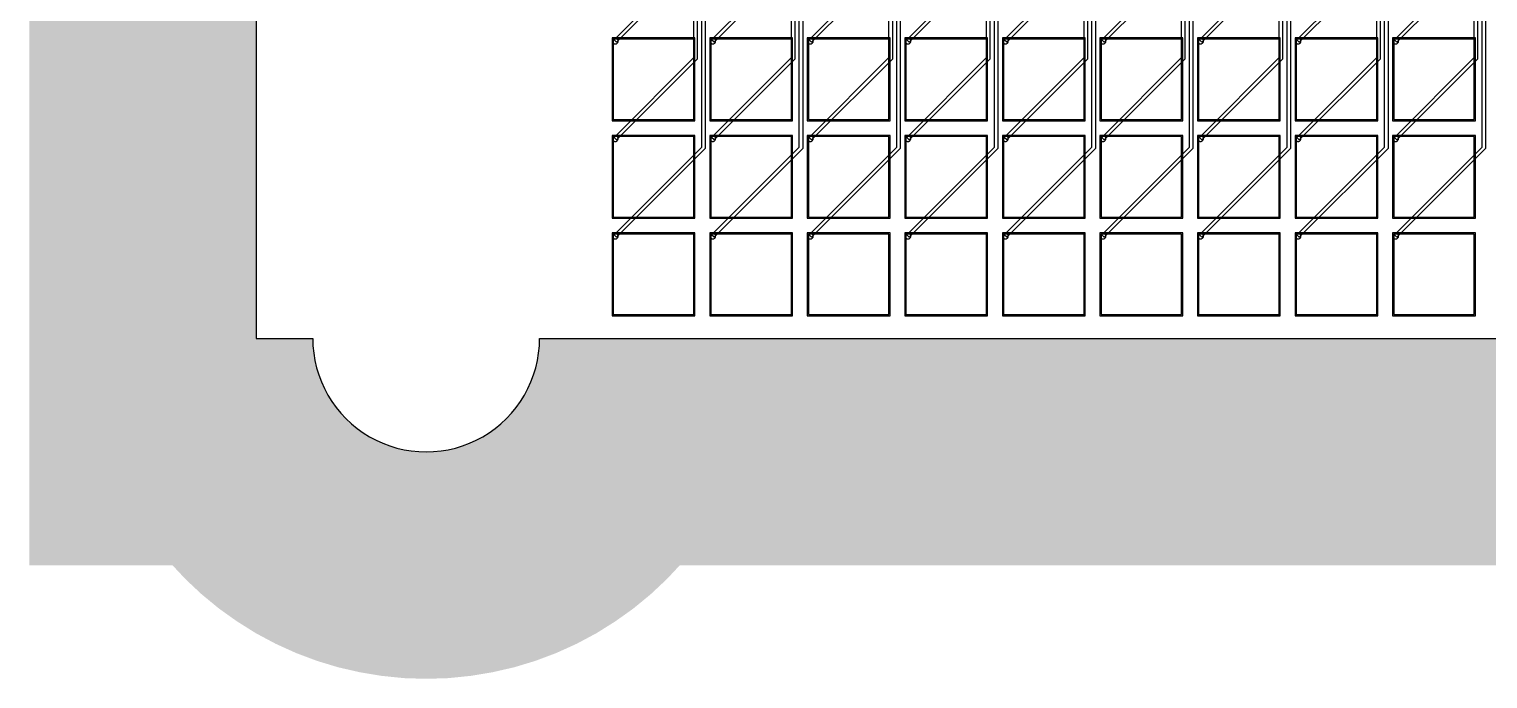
# Model space of a CAD drawing. Header units: metres. Extents: x -514 to 4285, y 130 to 1832.
# Drawn here: x -514 to 772, y 130 to 703 of the extents above; entities that cross this region are included whole.
import ezdxf

# ---------------------------------------------------------------- set-up
doc = ezdxf.new("R2010")
doc.units = ezdxf.units.M
for name, color, linetype in [('Etching', 1, 'CONTINUOUS'), ('EtchingPad', 2, 'CONTINUOUS'), ('Metal1', 4, 'CONTINUOUS'), ('Metal2', 3, 'CONTINUOUS'), ('Polyimide', 7, 'CONTINUOUS'), ('Polyimide_Negative', 5, 'CONTINUOUS')]:
    doc.layers.add(name, color=color, linetype=linetype)

msp = doc.modelspace()

# ---------------------------------------------------------------- hatches: boundary and pattern name
at = {"layer": 'Polyimide_Negative'}
h = msp.add_hatch(color=5, dxfattribs=at)
h.paths.add_polyline_path([(-514, 1832.5), (4285, 1832.5), (4285, 230), (59.6, 230), (48.2, 217.8), (33.9, 204.4), (18.7, 191.9), (2.7, 180.5), (-13.9, 170.1), (-31.3, 160.8), (-49.2, 152.7), (-67.5, 145.8), (-86.3, 140.1), (-105.5, 135.7), (-124.8, 132.5), (-144.4, 130.5), (-164, 129.9), (-183.6, 130.5), (-203.2, 132.5), (-222.5, 135.7), (-241.7, 140.1), (-260.5, 145.8), (-278.8, 152.7), (-296.7, 160.8), (-314.1, 170.1), (-330.7, 180.5), (-346.7, 191.9), (-361.9, 204.4), (-376.2, 217.8), (-387.6, 230), (-514, 230), (-514, 1832.5)])
h.paths.add_polyline_path([(-264, 430), (-263.8, 423.5), (-263.1, 416.9), (-262.1, 410.5), (-260.6, 404.1), (-258.7, 397.9), (-256.4, 391.7), (-253.7, 385.8), (-250.6, 380), (-247.1, 374.4), (-243.3, 369.1), (-239.2, 364.1), (-234.7, 359.3), (-229.9, 354.8), (-224.9, 350.7), (-219.6, 346.9), (-214, 343.4), (-208.2, 340.3), (-202.3, 337.6), (-196.1, 335.3), (-189.9, 333.4), (-183.5, 331.9), (-177.1, 330.9), (-170.5, 330.2), (-164, 330), (-157.5, 330.2), (-150.9, 330.9), (-144.5, 331.9), (-138.1, 333.4), (-131.9, 335.3), (-125.7, 337.6), (-119.8, 340.3), (-114, 343.4), (-108.4, 346.9), (-103.1, 350.7), (-98.1, 354.8), (-93.3, 359.3), (-88.8, 364.1), (-84.7, 369.1), (-80.9, 374.4), (-77.4, 380), (-74.3, 385.8), (-71.6, 391.7), (-69.3, 397.9), (-67.4, 404.1), (-65.9, 410.5), (-64.9, 416.9), (-64.2, 423.5), (-64, 430), (1985, 430), (3830, 430), (3830.2, 436.9), (3830.9, 443.7), (3832, 450.5), (3833.6, 457.2), (3835.6, 463.8), (3838, 470.2), (3840.8, 476.4), (3844.1, 482.5), (3847.7, 488.3), (3851.7, 493.9), (3856.1, 499.2), (3860.8, 504.2), (3865.8, 508.9), (3871.1, 513.3), (3876.7, 517.3), (3882.5, 520.9), (3888.6, 524.2), (3894.8, 527), (3901.2, 529.4), (3907.8, 531.4), (3914.5, 533), (3921.3, 534.1), (3928.1, 534.8), (3935, 535), (3941.9, 534.8), (3948.7, 534.1), (3955.5, 533), (3962.2, 531.4), (3968.8, 529.4), (3975.2, 527), (3981.4, 524.2), (3987.5, 520.9), (3993.3, 517.3), (3998.9, 513.3), (4004.2, 508.9), (4009.2, 504.2), (4013.9, 499.2), (4018.3, 493.9), (4022.3, 488.3), (4025.9, 482.5), (4029.2, 476.4), (4032, 470.2), (4034.4, 463.8), (4036.4, 457.2), (4038, 450.5), (4039.1, 443.7), (4039.8, 436.9), (4040, 430), (4085, 430), (4085, 1632.5), (-314, 1632.5), (-314, 430), (-264, 430)], flags=0)

# ---------------------------------------------------------------- linework, layer by layer
at = {"layer": 'Etching'}
for points in [[(5.2, 692.2), (5.2, 692.6), (5.2, 692.9), (5.1, 693.2), (4.9, 693.5), (4.7, 693.8), (4.5, 694), (4.3, 694.2), (4, 694.4), (3.7, 694.6), (3.4, 694.7), (3.1, 694.7), (2.7, 694.8), (2.4, 694.7), (2.1, 694.7), (1.8, 694.6), (1.5, 694.4), (1.2, 694.2), (1, 694), (0.8, 693.8), (0.6, 693.5), (0.4, 693.2), (0.3, 692.9), (0.3, 692.6), (0.2, 692.2), (0.3, 691.9), (0.3, 691.6), (0.4, 691.3), (0.6, 691), (0.8, 690.7), (1, 690.5), (1.2, 690.3), (1.5, 690.1), (1.8, 689.9), (2.1, 689.8), (2.4, 689.8), (2.7, 689.8), (3.1, 689.8), (3.4, 689.8), (3.7, 689.9), (4, 690.1), (4.3, 690.3), (4.5, 690.5), (4.7, 690.7), (4.9, 691), (5.1, 691.3), (5.2, 691.6), (5.2, 691.9), (5.2, 692.2)], [(91.2, 692.2), (91.2, 692.6), (91.2, 692.9), (91.1, 693.2), (90.9, 693.5), (90.7, 693.8), (90.5, 694), (90.3, 694.2), (90, 694.4), (89.7, 694.6), (89.4, 694.7), (89.1, 694.7), (88.8, 694.8), (88.4, 694.7), (88.1, 694.7), (87.8, 694.6), (87.5, 694.4), (87.2, 694.2), (87, 694), (86.8, 693.8), (86.6, 693.5), (86.4, 693.2), (86.3, 692.9), (86.3, 692.6), (86.2, 692.2), (86.3, 691.9), (86.3, 691.6), (86.4, 691.3), (86.6, 691), (86.8, 690.7), (87, 690.5), (87.2, 690.3), (87.5, 690.1), (87.8, 689.9), (88.1, 689.8), (88.4, 689.8), (88.8, 689.8), (89.1, 689.8), (89.4, 689.8), (89.7, 689.9), (90, 690.1), (90.3, 690.3), (90.5, 690.5), (90.7, 690.7), (90.9, 691), (91.1, 691.3), (91.2, 691.6), (91.2, 691.9), (91.2, 692.2)], [(177.2, 692.2), (177.2, 692.6), (177.2, 692.9), (177.1, 693.2), (176.9, 693.5), (176.7, 693.8), (176.5, 694), (176.3, 694.2), (176, 694.4), (175.7, 694.6), (175.4, 694.7), (175.1, 694.7), (174.8, 694.8), (174.4, 694.7), (174.1, 694.7), (173.8, 694.6), (173.5, 694.4), (173.2, 694.2), (173, 694), (172.8, 693.8), (172.6, 693.5), (172.4, 693.2), (172.3, 692.9), (172.3, 692.6), (172.2, 692.2), (172.3, 691.9), (172.3, 691.6), (172.4, 691.3), (172.6, 691), (172.8, 690.7), (173, 690.5), (173.2, 690.3), (173.5, 690.1), (173.8, 689.9), (174.1, 689.8), (174.4, 689.8), (174.8, 689.8), (175.1, 689.8), (175.4, 689.8), (175.7, 689.9), (176, 690.1), (176.3, 690.3), (176.5, 690.5), (176.7, 690.7), (176.9, 691), (177.1, 691.3), (177.2, 691.6), (177.2, 691.9), (177.2, 692.2)], [(263.2, 692.2), (263.2, 692.6), (263.2, 692.9), (263.1, 693.2), (262.9, 693.5), (262.7, 693.8), (262.5, 694), (262.3, 694.2), (262, 694.4), (261.7, 694.6), (261.4, 694.7), (261.1, 694.7), (260.8, 694.8), (260.4, 694.7), (260.1, 694.7), (259.8, 694.6), (259.5, 694.4), (259.2, 694.2), (259, 694), (258.8, 693.8), (258.6, 693.5), (258.4, 693.2), (258.3, 692.9), (258.3, 692.6), (258.2, 692.2), (258.3, 691.9), (258.3, 691.6), (258.4, 691.3), (258.6, 691), (258.8, 690.7), (259, 690.5), (259.2, 690.3), (259.5, 690.1), (259.8, 689.9), (260.1, 689.8), (260.4, 689.8), (260.8, 689.8), (261.1, 689.8), (261.4, 689.8), (261.7, 689.9), (262, 690.1), (262.3, 690.3), (262.5, 690.5), (262.7, 690.7), (262.9, 691), (263.1, 691.3), (263.2, 691.6), (263.2, 691.9), (263.2, 692.2)], [(349.2, 692.2), (349.2, 692.6), (349.2, 692.9), (349.1, 693.2), (348.9, 693.5), (348.7, 693.8), (348.5, 694), (348.3, 694.2), (348, 694.4), (347.7, 694.6), (347.4, 694.7), (347.1, 694.7), (346.8, 694.8), (346.4, 694.7), (346.1, 694.7), (345.8, 694.6), (345.5, 694.4), (345.2, 694.2), (345, 694), (344.8, 693.8), (344.6, 693.5), (344.4, 693.2), (344.3, 692.9), (344.3, 692.6), (344.2, 692.2), (344.3, 691.9), (344.3, 691.6), (344.4, 691.3), (344.6, 691), (344.8, 690.7), (345, 690.5), (345.2, 690.3), (345.5, 690.1), (345.8, 689.9), (346.1, 689.8), (346.4, 689.8), (346.8, 689.8), (347.1, 689.8), (347.4, 689.8), (347.7, 689.9), (348, 690.1), (348.3, 690.3), (348.5, 690.5), (348.7, 690.7), (348.9, 691), (349.1, 691.3), (349.2, 691.6), (349.2, 691.9), (349.2, 692.2)], [(435.2, 692.2), (435.2, 692.6), (435.2, 692.9), (435.1, 693.2), (434.9, 693.5), (434.7, 693.8), (434.5, 694), (434.3, 694.2), (434, 694.4), (433.7, 694.6), (433.4, 694.7), (433.1, 694.7), (432.8, 694.8), (432.4, 694.7), (432.1, 694.7), (431.8, 694.6), (431.5, 694.4), (431.2, 694.2), (431, 694), (430.8, 693.8), (430.6, 693.5), (430.4, 693.2), (430.3, 692.9), (430.3, 692.6), (430.2, 692.2), (430.3, 691.9), (430.3, 691.6), (430.4, 691.3), (430.6, 691), (430.8, 690.7), (431, 690.5), (431.2, 690.3), (431.5, 690.1), (431.8, 689.9), (432.1, 689.8), (432.4, 689.8), (432.8, 689.8), (433.1, 689.8), (433.4, 689.8), (433.7, 689.9), (434, 690.1), (434.3, 690.3), (434.5, 690.5), (434.7, 690.7), (434.9, 691), (435.1, 691.3), (435.2, 691.6), (435.2, 691.9), (435.2, 692.2)], [(521.2, 692.2), (521.2, 692.6), (521.2, 692.9), (521.1, 693.2), (520.9, 693.5), (520.7, 693.8), (520.5, 694), (520.3, 694.2), (520, 694.4), (519.7, 694.6), (519.4, 694.7), (519.1, 694.7), (518.8, 694.8), (518.4, 694.7), (518.1, 694.7), (517.8, 694.6), (517.5, 694.4), (517.2, 694.2), (517, 694), (516.8, 693.8), (516.6, 693.5), (516.4, 693.2), (516.3, 692.9), (516.3, 692.6), (516.2, 692.2), (516.3, 691.9), (516.3, 691.6), (516.4, 691.3), (516.6, 691), (516.8, 690.7), (517, 690.5), (517.2, 690.3), (517.5, 690.1), (517.8, 689.9), (518.1, 689.8), (518.4, 689.8), (518.8, 689.8), (519.1, 689.8), (519.4, 689.8), (519.7, 689.9), (520, 690.1), (520.3, 690.3), (520.5, 690.5), (520.7, 690.7), (520.9, 691), (521.1, 691.3), (521.2, 691.6), (521.2, 691.9), (521.2, 692.2)], [(607.2, 692.2), (607.2, 692.6), (607.2, 692.9), (607.1, 693.2), (606.9, 693.5), (606.7, 693.8), (606.5, 694), (606.3, 694.2), (606, 694.4), (605.7, 694.6), (605.4, 694.7), (605.1, 694.7), (604.8, 694.8), (604.4, 694.7), (604.1, 694.7), (603.8, 694.6), (603.5, 694.4), (603.2, 694.2), (603, 694), (602.8, 693.8), (602.6, 693.5), (602.4, 693.2), (602.3, 692.9), (602.3, 692.6), (602.2, 692.2), (602.3, 691.9), (602.3, 691.6), (602.4, 691.3), (602.6, 691), (602.8, 690.7), (603, 690.5), (603.2, 690.3), (603.5, 690.1), (603.8, 689.9), (604.1, 689.8), (604.4, 689.8), (604.8, 689.8), (605.1, 689.8), (605.4, 689.8), (605.7, 689.9), (606, 690.1), (606.3, 690.3), (606.5, 690.5), (606.7, 690.7), (606.9, 691), (607.1, 691.3), (607.2, 691.6), (607.2, 691.9), (607.2, 692.2)], [(693.2, 692.2), (693.2, 692.6), (693.2, 692.9), (693.1, 693.2), (692.9, 693.5), (692.7, 693.8), (692.5, 694), (692.3, 694.2), (692, 694.4), (691.7, 694.6), (691.4, 694.7), (691.1, 694.7), (690.8, 694.8), (690.4, 694.7), (690.1, 694.7), (689.8, 694.6), (689.5, 694.4), (689.2, 694.2), (689, 694), (688.8, 693.8), (688.6, 693.5), (688.4, 693.2), (688.3, 692.9), (688.3, 692.6), (688.2, 692.2), (688.3, 691.9), (688.3, 691.6), (688.4, 691.3), (688.6, 691), (688.8, 690.7), (689, 690.5), (689.2, 690.3), (689.5, 690.1), (689.8, 689.9), (690.1, 689.8), (690.4, 689.8), (690.8, 689.8), (691.1, 689.8), (691.4, 689.8), (691.7, 689.9), (692, 690.1), (692.3, 690.3), (692.5, 690.5), (692.7, 690.7), (692.9, 691), (693.1, 691.3), (693.2, 691.6), (693.2, 691.9), (693.2, 692.2)], [(5.2, 606.2), (5.2, 606.6), (5.2, 606.9), (5.1, 607.2), (4.9, 607.5), (4.7, 607.8), (4.5, 608), (4.3, 608.2), (4, 608.4), (3.7, 608.6), (3.4, 608.7), (3.1, 608.7), (2.7, 608.8), (2.4, 608.7), (2.1, 608.7), (1.8, 608.6), (1.5, 608.4), (1.2, 608.2), (1, 608), (0.8, 607.8), (0.6, 607.5), (0.4, 607.2), (0.3, 606.9), (0.3, 606.6), (0.2, 606.2), (0.3, 605.9), (0.3, 605.6), (0.4, 605.3), (0.6, 605), (0.8, 604.7), (1, 604.5), (1.2, 604.3), (1.5, 604.1), (1.8, 603.9), (2.1, 603.8), (2.4, 603.8), (2.7, 603.8), (3.1, 603.8), (3.4, 603.8), (3.7, 603.9), (4, 604.1), (4.3, 604.3), (4.5, 604.5), (4.7, 604.7), (4.9, 605), (5.1, 605.3), (5.2, 605.6), (5.2, 605.9), (5.2, 606.2)], [(91.2, 606.2), (91.2, 606.6), (91.2, 606.9), (91.1, 607.2), (90.9, 607.5), (90.7, 607.8), (90.5, 608), (90.3, 608.2), (90, 608.4), (89.7, 608.6), (89.4, 608.7), (89.1, 608.7), (88.8, 608.8), (88.4, 608.7), (88.1, 608.7), (87.8, 608.6), (87.5, 608.4), (87.2, 608.2), (87, 608), (86.8, 607.8), (86.6, 607.5), (86.4, 607.2), (86.3, 606.9), (86.3, 606.6), (86.2, 606.2), (86.3, 605.9), (86.3, 605.6), (86.4, 605.3), (86.6, 605), (86.8, 604.7), (87, 604.5), (87.2, 604.3), (87.5, 604.1), (87.8, 603.9), (88.1, 603.8), (88.4, 603.8), (88.8, 603.8), (89.1, 603.8), (89.4, 603.8), (89.7, 603.9), (90, 604.1), (90.3, 604.3), (90.5, 604.5), (90.7, 604.7), (90.9, 605), (91.1, 605.3), (91.2, 605.6), (91.2, 605.9), (91.2, 606.2)], [(177.2, 606.2), (177.2, 606.6), (177.2, 606.9), (177.1, 607.2), (176.9, 607.5), (176.7, 607.8), (176.5, 608), (176.3, 608.2), (176, 608.4), (175.7, 608.6), (175.4, 608.7), (175.1, 608.7), (174.8, 608.8), (174.4, 608.7), (174.1, 608.7), (173.8, 608.6), (173.5, 608.4), (173.2, 608.2), (173, 608), (172.8, 607.8), (172.6, 607.5), (172.4, 607.2), (172.3, 606.9), (172.3, 606.6), (172.2, 606.2), (172.3, 605.9), (172.3, 605.6), (172.4, 605.3), (172.6, 605), (172.8, 604.7), (173, 604.5), (173.2, 604.3), (173.5, 604.1), (173.8, 603.9), (174.1, 603.8), (174.4, 603.8), (174.8, 603.8), (175.1, 603.8), (175.4, 603.8), (175.7, 603.9), (176, 604.1), (176.3, 604.3), (176.5, 604.5), (176.7, 604.7), (176.9, 605), (177.1, 605.3), (177.2, 605.6), (177.2, 605.9), (177.2, 606.2)], [(263.2, 606.2), (263.2, 606.6), (263.2, 606.9), (263.1, 607.2), (262.9, 607.5), (262.7, 607.8), (262.5, 608), (262.3, 608.2), (262, 608.4), (261.7, 608.6), (261.4, 608.7), (261.1, 608.7), (260.8, 608.8), (260.4, 608.7), (260.1, 608.7), (259.8, 608.6), (259.5, 608.4), (259.2, 608.2), (259, 608), (258.8, 607.8), (258.6, 607.5), (258.4, 607.2), (258.3, 606.9), (258.3, 606.6), (258.2, 606.2), (258.3, 605.9), (258.3, 605.6), (258.4, 605.3), (258.6, 605), (258.8, 604.7), (259, 604.5), (259.2, 604.3), (259.5, 604.1), (259.8, 603.9), (260.1, 603.8), (260.4, 603.8), (260.8, 603.8), (261.1, 603.8), (261.4, 603.8), (261.7, 603.9), (262, 604.1), (262.3, 604.3), (262.5, 604.5), (262.7, 604.7), (262.9, 605), (263.1, 605.3), (263.2, 605.6), (263.2, 605.9), (263.2, 606.2)], [(349.2, 606.2), (349.2, 606.6), (349.2, 606.9), (349.1, 607.2), (348.9, 607.5), (348.7, 607.8), (348.5, 608), (348.3, 608.2), (348, 608.4), (347.7, 608.6), (347.4, 608.7), (347.1, 608.7), (346.8, 608.8), (346.4, 608.7), (346.1, 608.7), (345.8, 608.6), (345.5, 608.4), (345.2, 608.2), (345, 608), (344.8, 607.8), (344.6, 607.5), (344.4, 607.2), (344.3, 606.9), (344.3, 606.6), (344.2, 606.2), (344.3, 605.9), (344.3, 605.6), (344.4, 605.3), (344.6, 605), (344.8, 604.7), (345, 604.5), (345.2, 604.3), (345.5, 604.1), (345.8, 603.9), (346.1, 603.8), (346.4, 603.8), (346.8, 603.8), (347.1, 603.8), (347.4, 603.8), (347.7, 603.9), (348, 604.1), (348.3, 604.3), (348.5, 604.5), (348.7, 604.7), (348.9, 605), (349.1, 605.3), (349.2, 605.6), (349.2, 605.9), (349.2, 606.2)], [(435.2, 606.2), (435.2, 606.6), (435.2, 606.9), (435.1, 607.2), (434.9, 607.5), (434.7, 607.8), (434.5, 608), (434.3, 608.2), (434, 608.4), (433.7, 608.6), (433.4, 608.7), (433.1, 608.7), (432.8, 608.8), (432.4, 608.7), (432.1, 608.7), (431.8, 608.6), (431.5, 608.4), (431.2, 608.2), (431, 608), (430.8, 607.8), (430.6, 607.5), (430.4, 607.2), (430.3, 606.9), (430.3, 606.6), (430.2, 606.2), (430.3, 605.9), (430.3, 605.6), (430.4, 605.3), (430.6, 605), (430.8, 604.7), (431, 604.5), (431.2, 604.3), (431.5, 604.1), (431.8, 603.9), (432.1, 603.8), (432.4, 603.8), (432.8, 603.8), (433.1, 603.8), (433.4, 603.8), (433.7, 603.9), (434, 604.1), (434.3, 604.3), (434.5, 604.5), (434.7, 604.7), (434.9, 605), (435.1, 605.3), (435.2, 605.6), (435.2, 605.9), (435.2, 606.2)], [(521.2, 606.2), (521.2, 606.6), (521.2, 606.9), (521.1, 607.2), (520.9, 607.5), (520.7, 607.8), (520.5, 608), (520.3, 608.2), (520, 608.4), (519.7, 608.6), (519.4, 608.7), (519.1, 608.7), (518.8, 608.8), (518.4, 608.7), (518.1, 608.7), (517.8, 608.6), (517.5, 608.4), (517.2, 608.2), (517, 608), (516.8, 607.8), (516.6, 607.5), (516.4, 607.2), (516.3, 606.9), (516.3, 606.6), (516.2, 606.2), (516.3, 605.9), (516.3, 605.6), (516.4, 605.3), (516.6, 605), (516.8, 604.7), (517, 604.5), (517.2, 604.3), (517.5, 604.1), (517.8, 603.9), (518.1, 603.8), (518.4, 603.8), (518.8, 603.8), (519.1, 603.8), (519.4, 603.8), (519.7, 603.9), (520, 604.1), (520.3, 604.3), (520.5, 604.5), (520.7, 604.7), (520.9, 605), (521.1, 605.3), (521.2, 605.6), (521.2, 605.9), (521.2, 606.2)], [(607.2, 606.2), (607.2, 606.6), (607.2, 606.9), (607.1, 607.2), (606.9, 607.5), (606.7, 607.8), (606.5, 608), (606.3, 608.2), (606, 608.4), (605.7, 608.6), (605.4, 608.7), (605.1, 608.7), (604.8, 608.8), (604.4, 608.7), (604.1, 608.7), (603.8, 608.6), (603.5, 608.4), (603.2, 608.2), (603, 608), (602.8, 607.8), (602.6, 607.5), (602.4, 607.2), (602.3, 606.9), (602.3, 606.6), (602.2, 606.2), (602.3, 605.9), (602.3, 605.6), (602.4, 605.3), (602.6, 605), (602.8, 604.7), (603, 604.5), (603.2, 604.3), (603.5, 604.1), (603.8, 603.9), (604.1, 603.8), (604.4, 603.8), (604.8, 603.8), (605.1, 603.8), (605.4, 603.8), (605.7, 603.9), (606, 604.1), (606.3, 604.3), (606.5, 604.5), (606.7, 604.7), (606.9, 605), (607.1, 605.3), (607.2, 605.6), (607.2, 605.9), (607.2, 606.2)], [(693.2, 606.2), (693.2, 606.6), (693.2, 606.9), (693.1, 607.2), (692.9, 607.5), (692.7, 607.8), (692.5, 608), (692.3, 608.2), (692, 608.4), (691.7, 608.6), (691.4, 608.7), (691.1, 608.7), (690.8, 608.8), (690.4, 608.7), (690.1, 608.7), (689.8, 608.6), (689.5, 608.4), (689.2, 608.2), (689, 608), (688.8, 607.8), (688.6, 607.5), (688.4, 607.2), (688.3, 606.9), (688.3, 606.6), (688.2, 606.2), (688.3, 605.9), (688.3, 605.6), (688.4, 605.3), (688.6, 605), (688.8, 604.7), (689, 604.5), (689.2, 604.3), (689.5, 604.1), (689.8, 603.9), (690.1, 603.8), (690.4, 603.8), (690.8, 603.8), (691.1, 603.8), (691.4, 603.8), (691.7, 603.9), (692, 604.1), (692.3, 604.3), (692.5, 604.5), (692.7, 604.7), (692.9, 605), (693.1, 605.3), (693.2, 605.6), (693.2, 605.9), (693.2, 606.2)], [(5.2, 520.2), (5.2, 520.6), (5.2, 520.9), (5.1, 521.2), (4.9, 521.5), (4.7, 521.8), (4.5, 522), (4.3, 522.2), (4, 522.4), (3.7, 522.6), (3.4, 522.7), (3.1, 522.7), (2.7, 522.8), (2.4, 522.7), (2.1, 522.7), (1.8, 522.6), (1.5, 522.4), (1.2, 522.2), (1, 522), (0.8, 521.8), (0.6, 521.5), (0.4, 521.2), (0.3, 520.9), (0.3, 520.6), (0.2, 520.2), (0.3, 519.9), (0.3, 519.6), (0.4, 519.3), (0.6, 519), (0.8, 518.7), (1, 518.5), (1.2, 518.3), (1.5, 518.1), (1.8, 517.9), (2.1, 517.8), (2.4, 517.8), (2.7, 517.8), (3.1, 517.8), (3.4, 517.8), (3.7, 517.9), (4, 518.1), (4.3, 518.3), (4.5, 518.5), (4.7, 518.7), (4.9, 519), (5.1, 519.3), (5.2, 519.6), (5.2, 519.9), (5.2, 520.2)], [(91.2, 520.2), (91.2, 520.6), (91.2, 520.9), (91.1, 521.2), (90.9, 521.5), (90.7, 521.8), (90.5, 522), (90.3, 522.2), (90, 522.4), (89.7, 522.6), (89.4, 522.7), (89.1, 522.7), (88.8, 522.8), (88.4, 522.7), (88.1, 522.7), (87.8, 522.6), (87.5, 522.4), (87.2, 522.2), (87, 522), (86.8, 521.8), (86.6, 521.5), (86.4, 521.2), (86.3, 520.9), (86.3, 520.6), (86.2, 520.2), (86.3, 519.9), (86.3, 519.6), (86.4, 519.3), (86.6, 519), (86.8, 518.7), (87, 518.5), (87.2, 518.3), (87.5, 518.1), (87.8, 517.9), (88.1, 517.8), (88.4, 517.8), (88.8, 517.8), (89.1, 517.8), (89.4, 517.8), (89.7, 517.9), (90, 518.1), (90.3, 518.3), (90.5, 518.5), (90.7, 518.7), (90.9, 519), (91.1, 519.3), (91.2, 519.6), (91.2, 519.9), (91.2, 520.2)], [(177.2, 520.2), (177.2, 520.6), (177.2, 520.9), (177.1, 521.2), (176.9, 521.5), (176.7, 521.8), (176.5, 522), (176.3, 522.2), (176, 522.4), (175.7, 522.6), (175.4, 522.7), (175.1, 522.7), (174.8, 522.8), (174.4, 522.7), (174.1, 522.7), (173.8, 522.6), (173.5, 522.4), (173.2, 522.2), (173, 522), (172.8, 521.8), (172.6, 521.5), (172.4, 521.2), (172.3, 520.9), (172.3, 520.6), (172.2, 520.2), (172.3, 519.9), (172.3, 519.6), (172.4, 519.3), (172.6, 519), (172.8, 518.7), (173, 518.5), (173.2, 518.3), (173.5, 518.1), (173.8, 517.9), (174.1, 517.8), (174.4, 517.8), (174.8, 517.8), (175.1, 517.8), (175.4, 517.8), (175.7, 517.9), (176, 518.1), (176.3, 518.3), (176.5, 518.5), (176.7, 518.7), (176.9, 519), (177.1, 519.3), (177.2, 519.6), (177.2, 519.9), (177.2, 520.2)], [(263.2, 520.2), (263.2, 520.6), (263.2, 520.9), (263.1, 521.2), (262.9, 521.5), (262.7, 521.8), (262.5, 522), (262.3, 522.2), (262, 522.4), (261.7, 522.6), (261.4, 522.7), (261.1, 522.7), (260.8, 522.8), (260.4, 522.7), (260.1, 522.7), (259.8, 522.6), (259.5, 522.4), (259.2, 522.2), (259, 522), (258.8, 521.8), (258.6, 521.5), (258.4, 521.2), (258.3, 520.9), (258.3, 520.6), (258.2, 520.2), (258.3, 519.9), (258.3, 519.6), (258.4, 519.3), (258.6, 519), (258.8, 518.7), (259, 518.5), (259.2, 518.3), (259.5, 518.1), (259.8, 517.9), (260.1, 517.8), (260.4, 517.8), (260.8, 517.8), (261.1, 517.8), (261.4, 517.8), (261.7, 517.9), (262, 518.1), (262.3, 518.3), (262.5, 518.5), (262.7, 518.7), (262.9, 519), (263.1, 519.3), (263.2, 519.6), (263.2, 519.9), (263.2, 520.2)], [(349.2, 520.2), (349.2, 520.6), (349.2, 520.9), (349.1, 521.2), (348.9, 521.5), (348.7, 521.8), (348.5, 522), (348.3, 522.2), (348, 522.4), (347.7, 522.6), (347.4, 522.7), (347.1, 522.7), (346.8, 522.8), (346.4, 522.7), (346.1, 522.7), (345.8, 522.6), (345.5, 522.4), (345.2, 522.2), (345, 522), (344.8, 521.8), (344.6, 521.5), (344.4, 521.2), (344.3, 520.9), (344.3, 520.6), (344.2, 520.2), (344.3, 519.9), (344.3, 519.6), (344.4, 519.3), (344.6, 519), (344.8, 518.7), (345, 518.5), (345.2, 518.3), (345.5, 518.1), (345.8, 517.9), (346.1, 517.8), (346.4, 517.8), (346.8, 517.8), (347.1, 517.8), (347.4, 517.8), (347.7, 517.9), (348, 518.1), (348.3, 518.3), (348.5, 518.5), (348.7, 518.7), (348.9, 519), (349.1, 519.3), (349.2, 519.6), (349.2, 519.9), (349.2, 520.2)], [(435.2, 520.2), (435.2, 520.6), (435.2, 520.9), (435.1, 521.2), (434.9, 521.5), (434.7, 521.8), (434.5, 522), (434.3, 522.2), (434, 522.4), (433.7, 522.6), (433.4, 522.7), (433.1, 522.7), (432.8, 522.8), (432.4, 522.7), (432.1, 522.7), (431.8, 522.6), (431.5, 522.4), (431.2, 522.2), (431, 522), (430.8, 521.8), (430.6, 521.5), (430.4, 521.2), (430.3, 520.9), (430.3, 520.6), (430.2, 520.2), (430.3, 519.9), (430.3, 519.6), (430.4, 519.3), (430.6, 519), (430.8, 518.7), (431, 518.5), (431.2, 518.3), (431.5, 518.1), (431.8, 517.9), (432.1, 517.8), (432.4, 517.8), (432.8, 517.8), (433.1, 517.8), (433.4, 517.8), (433.7, 517.9), (434, 518.1), (434.3, 518.3), (434.5, 518.5), (434.7, 518.7), (434.9, 519), (435.1, 519.3), (435.2, 519.6), (435.2, 519.9), (435.2, 520.2)], [(521.2, 520.2), (521.2, 520.6), (521.2, 520.9), (521.1, 521.2), (520.9, 521.5), (520.7, 521.8), (520.5, 522), (520.3, 522.2), (520, 522.4), (519.7, 522.6), (519.4, 522.7), (519.1, 522.7), (518.8, 522.8), (518.4, 522.7), (518.1, 522.7), (517.8, 522.6), (517.5, 522.4), (517.2, 522.2), (517, 522), (516.8, 521.8), (516.6, 521.5), (516.4, 521.2), (516.3, 520.9), (516.3, 520.6), (516.2, 520.2), (516.3, 519.9), (516.3, 519.6), (516.4, 519.3), (516.6, 519), (516.8, 518.7), (517, 518.5), (517.2, 518.3), (517.5, 518.1), (517.8, 517.9), (518.1, 517.8), (518.4, 517.8), (518.8, 517.8), (519.1, 517.8), (519.4, 517.8), (519.7, 517.9), (520, 518.1), (520.3, 518.3), (520.5, 518.5), (520.7, 518.7), (520.9, 519), (521.1, 519.3), (521.2, 519.6), (521.2, 519.9), (521.2, 520.2)], [(607.2, 520.2), (607.2, 520.6), (607.2, 520.9), (607.1, 521.2), (606.9, 521.5), (606.7, 521.8), (606.5, 522), (606.3, 522.2), (606, 522.4), (605.7, 522.6), (605.4, 522.7), (605.1, 522.7), (604.8, 522.8), (604.4, 522.7), (604.1, 522.7), (603.8, 522.6), (603.5, 522.4), (603.2, 522.2), (603, 522), (602.8, 521.8), (602.6, 521.5), (602.4, 521.2), (602.3, 520.9), (602.3, 520.6), (602.2, 520.2), (602.3, 519.9), (602.3, 519.6), (602.4, 519.3), (602.6, 519), (602.8, 518.7), (603, 518.5), (603.2, 518.3), (603.5, 518.1), (603.8, 517.9), (604.1, 517.8), (604.4, 517.8), (604.8, 517.8), (605.1, 517.8), (605.4, 517.8), (605.7, 517.9), (606, 518.1), (606.3, 518.3), (606.5, 518.5), (606.7, 518.7), (606.9, 519), (607.1, 519.3), (607.2, 519.6), (607.2, 519.9), (607.2, 520.2)], [(693.2, 520.2), (693.2, 520.6), (693.2, 520.9), (693.1, 521.2), (692.9, 521.5), (692.7, 521.8), (692.5, 522), (692.3, 522.2), (692, 522.4), (691.7, 522.6), (691.4, 522.7), (691.1, 522.7), (690.8, 522.8), (690.4, 522.7), (690.1, 522.7), (689.8, 522.6), (689.5, 522.4), (689.2, 522.2), (689, 522), (688.8, 521.8), (688.6, 521.5), (688.4, 521.2), (688.3, 520.9), (688.3, 520.6), (688.2, 520.2), (688.3, 519.9), (688.3, 519.6), (688.4, 519.3), (688.6, 519), (688.8, 518.7), (689, 518.5), (689.2, 518.3), (689.5, 518.1), (689.8, 517.9), (690.1, 517.8), (690.4, 517.8), (690.8, 517.8), (691.1, 517.8), (691.4, 517.8), (691.7, 517.9), (692, 518.1), (692.3, 518.3), (692.5, 518.5), (692.7, 518.7), (692.9, 519), (693.1, 519.3), (693.2, 519.6), (693.2, 519.9), (693.2, 520.2)]]:
    msp.add_lwpolyline(points, close=True, dxfattribs=at)
at = {"layer": 'EtchingPad'}
for points in [[(1, 623), (72, 623), (72, 694), (1, 694), (1, 623)], [(87, 623), (158, 623), (158, 694), (87, 694), (87, 623)], [(173, 623), (244, 623), (244, 694), (173, 694), (173, 623)], [(259, 623), (330, 623), (330, 694), (259, 694), (259, 623)], [(345, 623), (416, 623), (416, 694), (345, 694), (345, 623)], [(431, 623), (502, 623), (502, 694), (431, 694), (431, 623)], [(517, 623), (588, 623), (588, 694), (517, 694), (517, 623)], [(603, 623), (674, 623), (674, 694), (603, 694), (603, 623)], [(689, 623), (760, 623), (760, 694), (689, 694), (689, 623)], [(1, 537), (72, 537), (72, 608), (1, 608), (1, 537)], [(87, 537), (158, 537), (158, 608), (87, 608), (87, 537)], [(173, 537), (244, 537), (244, 608), (173, 608), (173, 537)], [(259, 537), (330, 537), (330, 608), (259, 608), (259, 537)], [(345, 537), (416, 537), (416, 608), (345, 608), (345, 537)], [(431, 537), (502, 537), (502, 608), (431, 608), (431, 537)], [(517, 537), (588, 537), (588, 608), (517, 608), (517, 537)], [(603, 537), (674, 537), (674, 608), (603, 608), (603, 537)], [(689, 537), (760, 537), (760, 608), (689, 608), (689, 537)], [(1, 451), (72, 451), (72, 522), (1, 522), (1, 451)], [(87, 451), (158, 451), (158, 522), (87, 522), (87, 451)], [(173, 451), (244, 451), (244, 522), (173, 522), (173, 451)], [(259, 451), (330, 451), (330, 522), (259, 522), (259, 451)], [(345, 451), (416, 451), (416, 522), (345, 522), (345, 451)], [(431, 451), (502, 451), (502, 522), (431, 522), (431, 451)], [(517, 451), (588, 451), (588, 522), (517, 522), (517, 451)], [(603, 451), (674, 451), (674, 522), (603, 522), (603, 451)], [(689, 451), (760, 451), (760, 522), (689, 522), (689, 451)]]:
    msp.add_lwpolyline(points, close=True, dxfattribs=at)
at = {"layer": 'Metal1'}
for points in [[(75, 1532.5), (75, 676.4), (3.8, 605.2), (1.7, 607.3), (72, 677.6), (72, 1532.5)], [(68, 1532.5), (68, 755.4), (3.8, 691.2), (1.7, 693.3), (65, 756.6), (65, 1532.5)], [(161, 1532.5), (161, 676.4), (89.8, 605.2), (87.7, 607.3), (158, 677.6), (158, 1532.5)], [(154, 1532.5), (154, 755.4), (89.8, 691.2), (87.7, 693.3), (151, 756.6), (151, 1532.5)], [(247, 1532.5), (247, 676.4), (175.8, 605.2), (173.7, 607.3), (244, 677.6), (244, 1532.5)], [(240, 1532.5), (240, 755.4), (175.8, 691.2), (173.7, 693.3), (237, 756.6), (237, 1532.5)], [(333, 1532.5), (333, 676.4), (261.8, 605.2), (259.7, 607.3), (330, 677.6), (330, 1532.5)], [(326, 1532.5), (326, 755.4), (261.8, 691.2), (259.7, 693.3), (323, 756.6), (323, 1532.5)], [(419, 1532.5), (419, 676.4), (347.8, 605.2), (345.7, 607.3), (416, 677.6), (416, 1532.5)], [(412, 1532.5), (412, 755.4), (347.8, 691.2), (345.7, 693.3), (409, 756.6), (409, 1532.5)], [(505, 1532.5), (505, 676.4), (433.8, 605.2), (431.7, 607.3), (502, 677.6), (502, 1532.5)], [(498, 1532.5), (498, 755.4), (433.8, 691.2), (431.7, 693.3), (495, 756.6), (495, 1532.5)], [(591, 1532.5), (591, 676.4), (519.8, 605.2), (517.7, 607.3), (588, 677.6), (588, 1532.5)], [(584, 1532.5), (584, 755.4), (519.8, 691.2), (517.7, 693.3), (581, 756.6), (581, 1532.5)], [(677, 1532.5), (677, 676.4), (605.8, 605.2), (603.7, 607.3), (674, 677.6), (674, 1532.5)], [(670, 1532.5), (670, 755.4), (605.8, 691.2), (603.7, 693.3), (667, 756.6), (667, 1532.5)], [(770, 1532.5), (770, 597.4), (691.8, 519.2), (689.7, 521.3), (767, 598.6), (767, 1532.5)], [(763, 1532.5), (763, 676.4), (691.8, 605.2), (689.7, 607.3), (760, 677.6), (760, 1532.5)], [(756, 1532.5), (756, 755.4), (691.8, 691.2), (689.7, 693.3), (753, 756.6), (753, 1532.5)], [(1.7, 521.3), (79, 598.6), (79, 1492.7), (88.1, 1501.8), (90.2, 1499.7), (82, 1491.5), (82, 597.4), (3.8, 519.2)], [(87.7, 521.3), (165, 598.6), (165, 1492.7), (174.1, 1501.8), (176.2, 1499.7), (168, 1491.5), (168, 597.4), (89.8, 519.2)], [(173.7, 521.3), (251, 598.6), (251, 1492.7), (260.1, 1501.8), (262.2, 1499.7), (254, 1491.5), (254, 597.4), (175.8, 519.2)], [(259.7, 521.3), (337, 598.6), (337, 1492.7), (346.1, 1501.8), (348.2, 1499.7), (340, 1491.5), (340, 597.4), (261.8, 519.2)], [(345.7, 521.3), (423, 598.6), (423, 1492.7), (432.1, 1501.8), (434.2, 1499.7), (426, 1491.5), (426, 597.4), (347.8, 519.2)], [(431.7, 521.3), (509, 598.6), (509, 1492.7), (518.1, 1501.8), (520.2, 1499.7), (512, 1491.5), (512, 597.4), (433.8, 519.2)], [(517.7, 521.3), (595, 598.6), (595, 1492.7), (604.1, 1501.8), (606.2, 1499.7), (598, 1491.5), (598, 597.4), (519.8, 519.2)], [(603.7, 521.3), (681, 598.6), (681, 1492.7), (690.1, 1501.8), (692.2, 1499.7), (684, 1491.5), (684, 597.4), (605.8, 519.2)]]:
    msp.add_lwpolyline(points, close=True, dxfattribs=at)
at = {"layer": 'Metal2'}
for points in [[(0, 622), (73, 622), (73, 695), (0, 695), (0, 622)], [(86, 622), (159, 622), (159, 695), (86, 695), (86, 622)], [(172, 622), (245, 622), (245, 695), (172, 695), (172, 622)], [(258, 622), (331, 622), (331, 695), (258, 695), (258, 622)], [(344, 622), (417, 622), (417, 695), (344, 695), (344, 622)], [(430, 622), (503, 622), (503, 695), (430, 695), (430, 622)], [(516, 622), (589, 622), (589, 695), (516, 695), (516, 622)], [(602, 622), (675, 622), (675, 695), (602, 695), (602, 622)], [(688, 622), (761, 622), (761, 695), (688, 695), (688, 622)], [(0, 536), (73, 536), (73, 609), (0, 609), (0, 536)], [(86, 536), (159, 536), (159, 609), (86, 609), (86, 536)], [(172, 536), (245, 536), (245, 609), (172, 609), (172, 536)], [(258, 536), (331, 536), (331, 609), (258, 609), (258, 536)], [(344, 536), (417, 536), (417, 609), (344, 609), (344, 536)], [(430, 536), (503, 536), (503, 609), (430, 609), (430, 536)], [(516, 536), (589, 536), (589, 609), (516, 609), (516, 536)], [(602, 536), (675, 536), (675, 609), (602, 609), (602, 536)], [(688, 536), (761, 536), (761, 609), (688, 609), (688, 536)], [(0, 450), (73, 450), (73, 523), (0, 523), (0, 450)], [(86, 450), (159, 450), (159, 523), (86, 523), (86, 450)], [(172, 450), (245, 450), (245, 523), (172, 523), (172, 450)], [(258, 450), (331, 450), (331, 523), (258, 523), (258, 450)], [(344, 450), (417, 450), (417, 523), (344, 523), (344, 450)], [(430, 450), (503, 450), (503, 523), (430, 523), (430, 450)], [(516, 450), (589, 450), (589, 523), (516, 523), (516, 450)], [(602, 450), (675, 450), (675, 523), (602, 523), (602, 450)], [(688, 450), (761, 450), (761, 523), (688, 523), (688, 450)]]:
    msp.add_lwpolyline(points, close=True, dxfattribs=at)
at = {"layer": 'Polyimide'}
msp.add_lwpolyline([(-314, 1632.5), (-314, 430), (-264, 430), (-263.8, 423.5), (-263.1, 416.9), (-262.1, 410.5), (-260.6, 404.1), (-258.7, 397.9), (-256.4, 391.7), (-253.7, 385.8), (-250.6, 380), (-247.1, 374.4), (-243.3, 369.1), (-239.2, 364.1), (-234.7, 359.3), (-229.9, 354.8), (-224.9, 350.7), (-219.6, 346.9), (-214, 343.4), (-208.2, 340.3), (-202.3, 337.6), (-196.1, 335.3), (-189.9, 333.4), (-183.5, 331.9), (-177.1, 330.9), (-170.5, 330.2), (-164, 330), (-157.5, 330.2), (-150.9, 330.9), (-144.5, 331.9), (-138.1, 333.4), (-131.9, 335.3), (-125.7, 337.6), (-119.8, 340.3), (-114, 343.4), (-108.4, 346.9), (-103.1, 350.7), (-98.1, 354.8), (-93.3, 359.3), (-88.8, 364.1), (-84.7, 369.1), (-80.9, 374.4), (-77.4, 380), (-74.3, 385.8), (-71.6, 391.7), (-69.3, 397.9), (-67.4, 404.1), (-65.9, 410.5), (-64.9, 416.9), (-64.2, 423.5), (-64, 430), (1985, 430)], dxfattribs=at)

doc.saveas('drawing.dxf')
